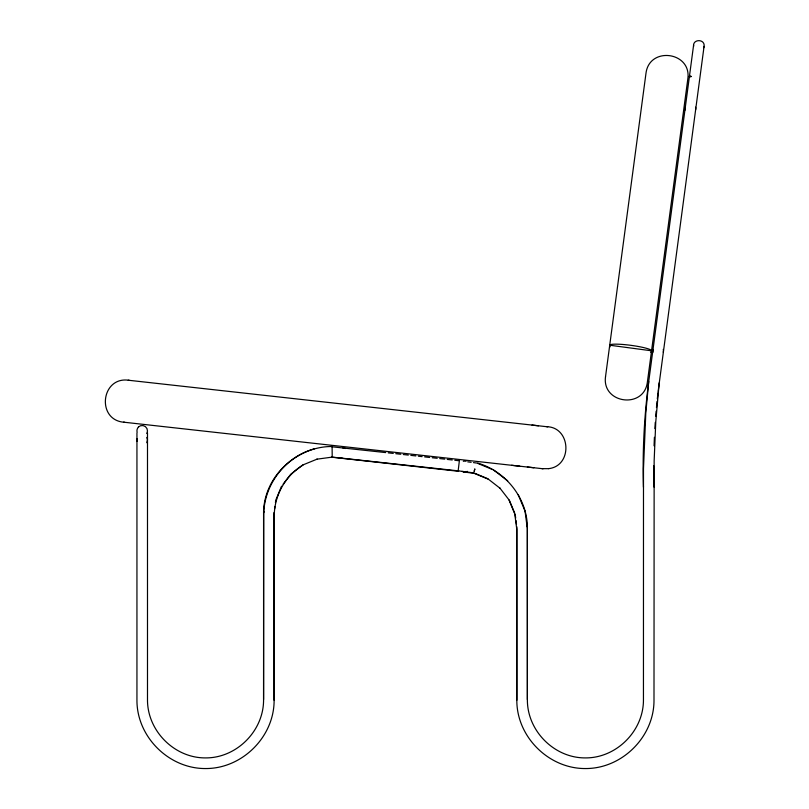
<?xml version="1.0" encoding="UTF-8"?>
<svg xmlns="http://www.w3.org/2000/svg" width="809" height="809" viewBox="0 0 809 809"><rect width="100%" height="100%" fill="white"/><g stroke="black" fill="none" stroke-linecap="round" stroke-linejoin="round"><path stroke-width="1.21" d="M147.491 432.997L147.491 699.573C147.208 730.729 174.34 758.114 205.537 757.912C236.724 758.114 263.855 730.729 263.572 699.573L263.704 514.635C263.936 484.47 285.365 456.792 314.428 448.823M136.943 432.987L136.943 700.26C136.812 736.878 168.95 768.772 205.537 768.55C242.113 768.772 274.251 736.878 274.12 700.26L274.251 515.333C274.575 494.845 285.628 475.419 303.233 464.882M693.616 46.366C692.433 38.751 705.266 38.751 704.073 46.376L658.132 391.485M653.712 465.842L653.996 487.048M654.066 445.799L654.4 437.285M654.865 428.598L655.26 422.409M655.715 416.21L656.129 411.255M656.453 407.544L657.05 401.365M693.616 44.991L648.727 381.545L645.794 413.177L643.489 468.633L643.448 699.573C643.742 730.729 616.6 758.114 585.413 757.912C554.216 758.114 527.084 730.729 527.377 699.573L527.326 528.53L525.041 511.126L518.185 494.582M659.204 382.799L655.775 421.762L654.147 460.897L653.996 700.26C654.137 736.878 621.99 768.772 585.413 768.55C548.826 768.772 516.688 736.878 516.82 700.26L516.779 529.228L514.757 513.877L508.972 499.901M657.312 398.898L657.99 392.719M316.764 459.199L332.216 457.115L458.157 470.848L459.411 460.372M458.622 470.595L458.531 471.293L331.821 457.206L331.821 456.498M648.737 381.504C644.166 416.514 642.397 451.887 643.448 487.18M263.572 699.573L263.572 511.925C264.331 476.198 296.691 446.356 332.094 446.497L332.216 457.115M274.605 508.962L274.929 506.464M275.424 502.702L275.758 500.205L281.552 486.209M651.528 350.975L650.932 350.014A21.105 2.69 7.6 0 0 630.99 345.342A21.105 2.69 7.6 0 0 610.522 344.624L609.723 345.221L651.558 350.793M703.719 47.701L704.073 46.376M146.783 442.715L147.491 439.823L146.793 437.436M283.089 484.217L290.765 474.205L302.778 464.983L317.189 459.097M548.583 468.654C572.853 466.024 571.053 427.122 546.662 426.697L531.998 425.069M526.659 526.123L527.377 526.083C526.477 497.151 505.2 471.05 477.573 463.051M129.298 380.331C100.872 375.659 95.877 420.609 124.637 422.288L533.859 467.754M542 468.654L548.583 468.664M263.572 511.925L264.28 511.966M273.938 512.603L274.12 700.26M543.072 468.765L527.337 467.015M546.662 426.707L547.733 426.818M123.565 422.167L124.637 422.288M511.612 465.276L519.752 466.176M128.226 380.22L538.521 425.797M385.721 452.585L331.72 446.76M388.229 452.858L393.255 453.414M395.763 453.697L400.789 454.253M403.297 454.537L408.323 455.093M410.83 455.376L415.856 455.932M418.364 456.205L422.136 456.63M424.644 456.903L429.67 457.469M432.178 457.742L437.204 458.298M439.712 458.582L444.738 459.138M447.246 459.421L452.271 459.977M454.789 460.26L458.551 460.675M690.957 76.653L689.42 76.461L690.947 76.673M467.693 461.848L471.162 462.313M473.467 462.617L476.936 463.072M458.157 470.848L473.781 472.901L487.756 478.695L500.174 488.363M463.739 471.971L474.185 473.346L488.171 479.14M478.038 463.527L492.388 469.473M493.49 469.928L507.708 480.829M499.76 487.908L509.397 500.367L514.706 513.189M515.191 514.352L515.677 518.084M516 520.561L516.496 524.283M527.377 526.083L527.377 699.573M516.82 526.77L516.82 700.26M137.125 438.7L137.125 441.431M137.125 432.208A5.35 5.35 0 0 1 138.491 427.071M138.349 427.071A5.35 5.35 0 0 1 146.783 433.503M467.339 471.354A5.279 5.279 0 0 1 462.06 471.354M466.065 471.495A5.279 5.279 0 0 1 463.335 471.495M463.335 461.302A5.279 5.279 0 0 1 466.065 461.302M342.692 458.39A5.279 5.279 0 0 1 340.053 457.682M342.692 447.832A5.279 5.279 0 0 1 345.332 448.54M695.568 107.172A5.279 5.279 0 0 1 695.568 109.903M685.375 109.903A5.279 5.279 0 0 1 685.375 107.172M653.055 352.158A5.279 5.279 0 0 1 653.055 349.427M663.249 349.427A5.279 5.279 0 0 1 663.249 352.158M651.437 351.662A21.317 2.437 7.6 0 1 650.648 352.188M610.229 346.798A21.317 2.437 7.6 0 1 609.602 346.08M605.536 376.589C601.633 403.721 644.025 409.374 647.372 382.172L687.832 78.847C691.725 51.725 649.334 46.073 645.986 73.265L605.536 376.589M690.987 76.329L689.43 76.359L690.987 76.329M474.802 469.089L474.185 471.404L474.802 469.089"/></g></svg>
